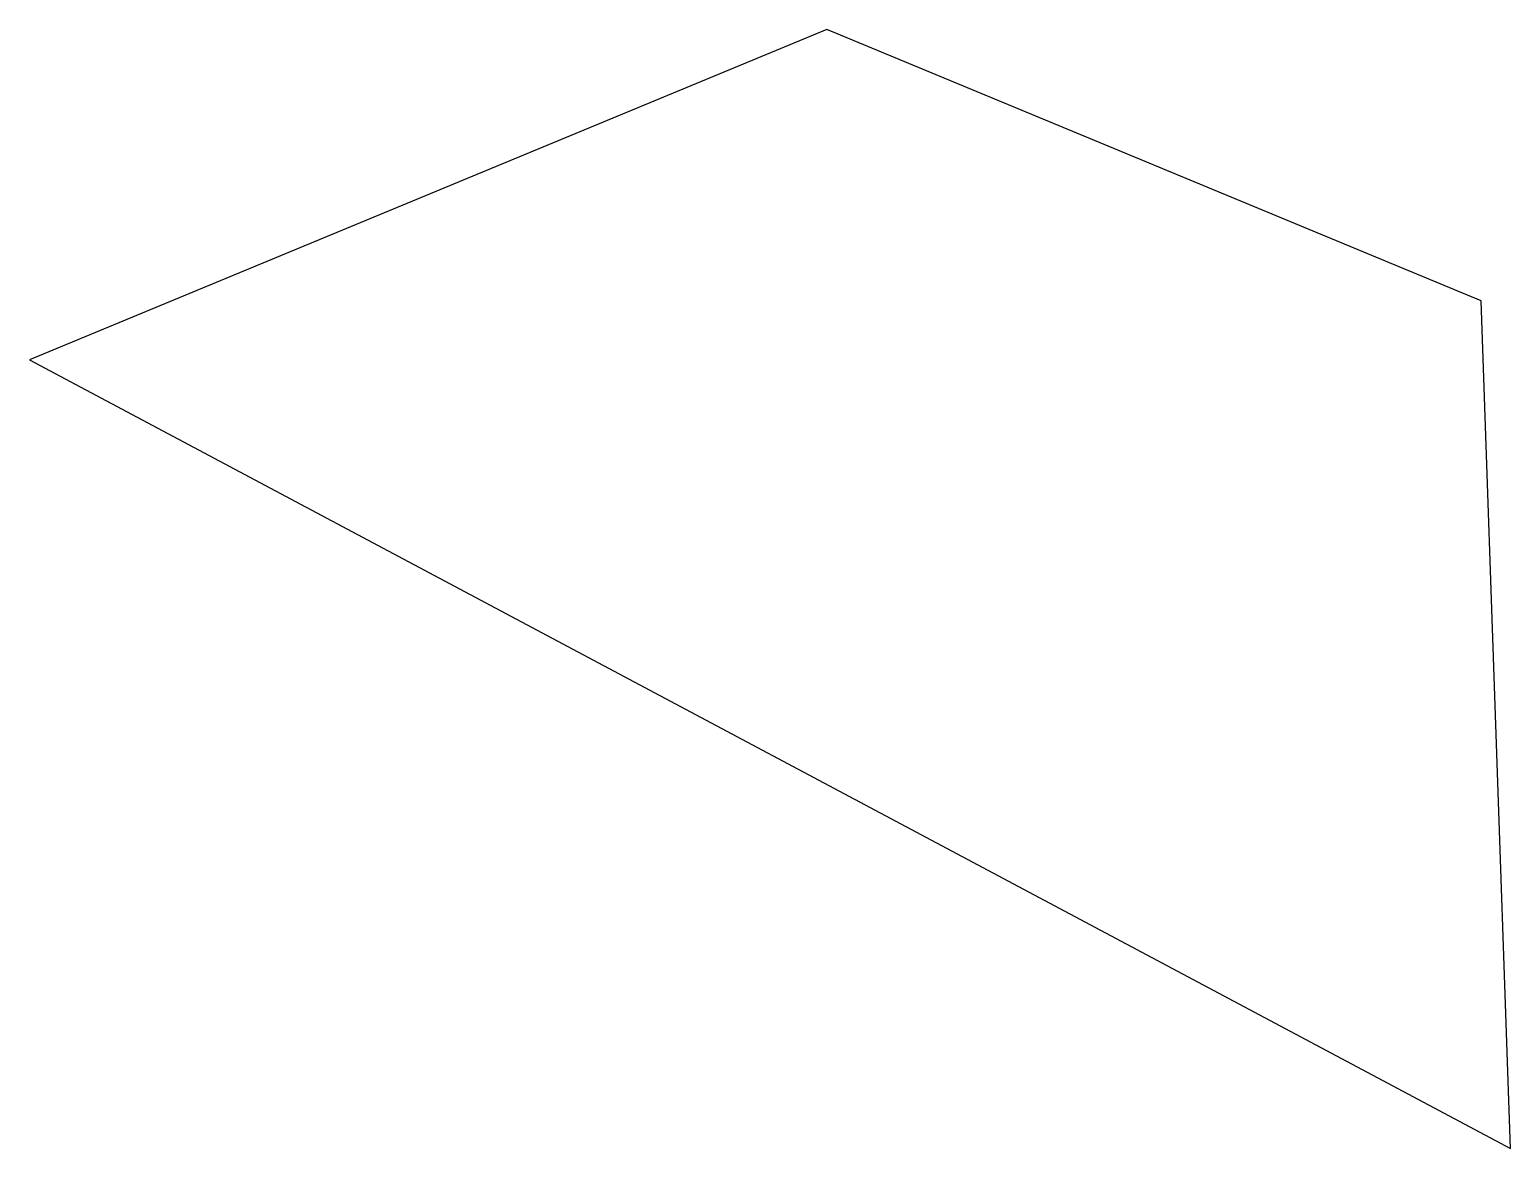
# Model space of a CAD drawing. Header units: metres. Extents: x 6.9 to 86.9, y -81.1 to -20.7.
import ezdxf

# ---------------------------------------------------------------- set-up
doc = ezdxf.new("R2010")
doc.units = ezdxf.units.M

msp = doc.modelspace()

# ---------------------------------------------------------------- linework, layer by layer
at = {"layer": 'Polygon'}
for p, q in [((50, -20.711), (6.922, -38.554)), ((85.355, -35.355), (50, -20.711)), ((86.93, -81.15), (85.355, -35.355)), ((6.922, -38.554), (86.93, -81.15))]:
    msp.add_line(p, q, dxfattribs=at)

doc.saveas('drawing.dxf')
